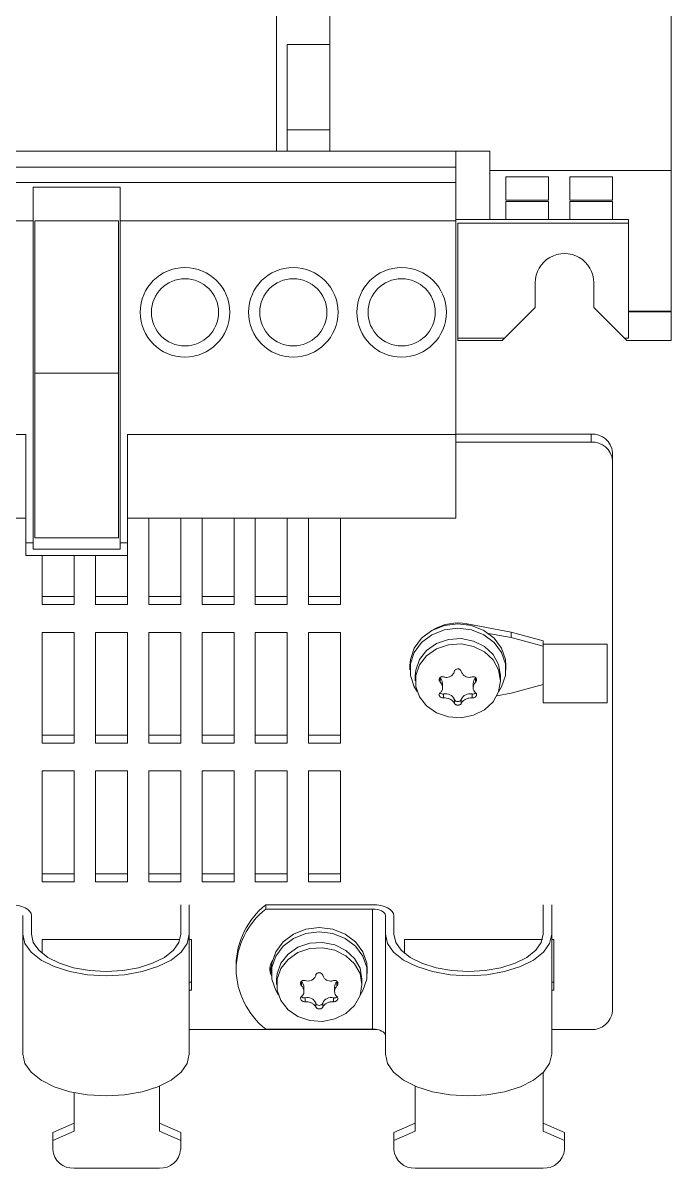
# Model space of a CAD drawing. Header units: millimetres. Extents: x 481 to 936, y 72 to 729.
# Drawn here: x 875.4 to 936.2, y 297.2 to 404.6 of the extents above; entities that cross this region are included whole.
import ezdxf

# ---------------------------------------------------------------- set-up
doc = ezdxf.new("R2010")
doc.units = ezdxf.units.MM

msp = doc.modelspace()

# ---------------------------------------------------------------- linework, layer by layer
at = {"color": 7, "linetype": 'Continuous', "lineweight": 15}
for p, q in [((936.2, 390.76), (936.2, 639.22)), ((899.2, 392.56), (899.2, 438.36)), ((904.2, 438.05), (904.2, 392.56)), ((900.2, 402.56), (904.2, 402.56)), ((900.2, 392.56), (900.2, 402.56)), ((900.2, 394.56), (904.2, 394.56)), ((813.2, 392.56), (899.2, 392.56)), ((900.2, 392.56), (899.2, 392.56)), ((904.2, 392.56), (900.2, 392.56)), ((904.2, 392.56), (919.2, 392.56)), ((916, 391.06), (916, 392.56)), ((919.2, 392.56), (919.2, 390.76)), ((865.2, 391.06), (916, 391.06)), ((916, 389.62), (916, 391.06)), ((919.2, 390.76), (936.2, 390.76)), ((919.2, 390.76), (919.2, 386.16)), ((920.7, 390.16), (924.7, 390.16)), ((920.7, 387.99), (920.7, 390.16)), ((924.7, 390.16), (924.7, 387.99)), ((926.7, 390.16), (930.7, 390.16)), ((926.7, 387.99), (926.7, 390.16)), ((930.7, 390.16), (930.7, 387.99)), ((936.2, 377.56), (936.2, 390.76)), ((916, 389.62), (865.2, 389.62)), ((876.36, 389.19), (884.52, 389.19)), ((876.36, 386.03), (876.36, 389.19)), ((884.52, 389.19), (884.52, 386.03)), ((916, 386.03), (916, 389.62)), ((924.7, 387.99), (920.7, 387.99)), ((920.7, 387.85), (924.7, 387.85)), ((920.7, 386.16), (920.7, 387.85)), ((924.7, 387.85), (924.7, 386.16)), ((930.7, 387.99), (926.7, 387.99)), ((926.7, 387.85), (930.7, 387.85)), ((926.7, 386.16), (926.7, 387.85)), ((930.7, 387.85), (930.7, 386.16)), ((865.2, 386.03), (876.36, 386.03)), ((876.36, 355.86), (876.36, 386.03)), ((876.51, 386.03), (884.36, 386.03)), ((876.51, 371.74), (876.51, 386.03)), ((884.36, 371.74), (884.36, 386.03)), ((884.52, 386.03), (884.52, 355.86)), ((884.52, 386.03), (916, 386.03)), ((919.2, 386.16), (916, 386.16)), ((916, 366.01), (916, 386.03)), ((916.2, 385.82), (916.2, 375.03)), ((932.2, 385.82), (916.2, 385.82)), ((919.2, 386.16), (920.7, 386.16)), ((924.7, 386.16), (920.7, 386.16)), ((924.7, 386.16), (926.7, 386.16)), ((930.7, 386.16), (926.7, 386.16)), ((930.7, 386.16), (932.2, 386.16)), ((932.2, 386.16), (932.2, 377.56)), ((923.45, 377.92), (923.45, 380.22)), ((928.95, 380.22), (928.95, 377.92)), ((920.56, 375.03), (923.45, 377.92)), ((928.95, 377.92), (931.84, 375.03)), ((936.2, 377.56), (932.2, 377.56)), ((932.2, 377.56), (932.2, 377.52)), ((932.2, 377.52), (936.2, 377.52)), ((932.2, 375.03), (932.2, 377.52)), ((936.2, 377.52), (936.2, 377.56)), ((936.2, 374.82), (936.2, 377.52)), ((916.2, 375.03), (920.56, 375.03)), ((916.2, 375.03), (916.2, 374.82)), ((920.35, 374.82), (916.2, 374.82)), ((920.35, 374.82), (920.56, 375.03)), ((931.84, 375.03), (932.05, 374.82)), ((932.2, 375.03), (931.84, 375.03)), ((932.05, 374.82), (936.2, 374.82)), ((876.51, 356.31), (876.51, 371.74)), ((876.51, 371.74), (884.36, 371.74)), ((884.36, 356.31), (884.36, 371.74)), ((875.66, 366.01), (865.2, 366.01)), ((875.66, 366.01), (875.66, 355.86)), ((916, 366.01), (885.22, 366.01)), ((885.22, 355.86), (885.22, 366.01)), ((928.7, 366.04), (916, 366.04)), ((916, 358.16), (916, 366.01)), ((928.7, 365.29), (916, 365.29)), ((928.7, 365.29), (928.7, 366.04)), ((930.7, 363.56), (930.7, 364.31)), ((930.7, 311.95), (930.7, 363.56)), ((875.66, 358.16), (865.2, 358.16)), ((916, 358.16), (885.22, 358.16)), ((887.2, 350.05), (887.2, 358.16)), ((890.2, 358.16), (890.2, 350.05)), ((892.2, 350.05), (892.2, 358.16)), ((895.2, 358.16), (895.2, 350.05)), ((897.2, 350.05), (897.2, 358.16)), ((900.2, 358.16), (900.2, 350.05)), ((902.2, 350.05), (902.2, 358.16)), ((905.2, 358.16), (905.2, 350.05)), ((875.66, 355.86), (876.36, 355.86)), ((875.66, 355.86), (875.66, 354.66)), ((876.36, 355.26), (876.36, 355.86)), ((876.51, 356.31), (884.36, 356.31)), ((884.52, 355.86), (885.22, 355.86)), ((884.52, 355.86), (884.52, 355.26)), ((885.22, 354.66), (885.22, 355.86)), ((885.22, 354.66), (875.66, 354.66)), ((876.36, 355.26), (884.52, 355.26)), ((877.2, 350.05), (877.2, 354.66)), ((880.2, 354.66), (880.2, 350.05)), ((882.2, 350.05), (882.2, 354.66)), ((885.2, 354.66), (885.2, 350.05)), ((880.2, 350.8), (877.2, 350.8)), ((885.2, 350.8), (882.2, 350.8)), ((890.2, 350.8), (887.2, 350.8)), ((895.2, 350.8), (892.2, 350.8)), ((900.2, 350.8), (897.2, 350.8)), ((905.2, 350.8), (902.2, 350.8)), ((880.2, 350.05), (877.2, 350.05)), ((885.2, 350.05), (882.2, 350.05)), ((890.2, 350.05), (887.2, 350.05)), ((895.2, 350.05), (892.2, 350.05)), ((900.2, 350.05), (897.2, 350.05)), ((905.2, 350.05), (902.2, 350.05)), ((921.2, 347.46), (917.06, 348.24)), ((877.2, 337.06), (877.2, 347.45)), ((877.2, 347.45), (880.2, 347.45)), ((880.2, 347.45), (880.2, 337.06)), ((882.2, 337.06), (882.2, 347.45)), ((882.2, 347.45), (885.2, 347.45)), ((885.2, 347.45), (885.2, 337.06)), ((887.2, 337.06), (887.2, 347.45)), ((887.2, 347.45), (890.2, 347.45)), ((890.2, 347.45), (890.2, 337.06)), ((892.2, 337.06), (892.2, 347.45)), ((892.2, 347.45), (895.2, 347.45)), ((895.2, 347.45), (895.2, 337.06)), ((897.2, 337.06), (897.2, 347.45)), ((897.2, 347.45), (900.2, 347.45)), ((900.2, 347.45), (900.2, 337.06)), ((902.2, 337.06), (902.2, 347.45)), ((902.2, 347.45), (905.2, 347.45)), ((905.2, 347.45), (905.2, 337.06)), ((919.06, 347.36), (921.2, 346.96)), ((921.2, 347.46), (921.2, 346.96)), ((924.2, 346.65), (921.2, 347.46)), ((921.2, 346.96), (924.2, 346.15)), ((924.2, 346.35), (924.2, 346.65)), ((930.2, 346.35), (924.2, 346.35)), ((924.2, 346.35), (924.2, 340.85)), ((930.2, 340.85), (930.2, 346.35)), ((911.7, 344.35), (911.7, 343.95)), ((920.7, 343.95), (920.7, 344.35)), ((912.2, 343.4), (912.2, 342.9)), ((914.5, 343.19), (914.53, 343.16)), ((914.53, 343.16), (914.53, 342.79)), ((914.76, 342.25), (914.76, 342.66)), ((917.63, 342.66), (917.63, 342.24)), ((917.86, 343.16), (917.88, 343.19)), ((917.86, 342.79), (917.86, 343.16)), ((920.2, 342.9), (920.2, 343.4)), ((924.2, 342.57), (921.2, 341.76)), ((914.86, 341.67), (914.86, 341.3)), ((917.53, 341.3), (917.53, 341.67)), ((921.2, 341.76), (919.86, 341.51)), ((915.87, 340.8), (915.87, 341.17)), ((916.52, 341.17), (916.52, 340.8)), ((924.2, 340.85), (930.2, 340.85)), ((880.2, 337.81), (877.2, 337.81)), ((885.2, 337.81), (882.2, 337.81)), ((890.2, 337.81), (887.2, 337.81)), ((895.2, 337.81), (892.2, 337.81)), ((900.2, 337.81), (897.2, 337.81)), ((905.2, 337.81), (902.2, 337.81)), ((880.2, 337.06), (877.2, 337.06)), ((885.2, 337.06), (882.2, 337.06)), ((890.2, 337.06), (887.2, 337.06)), ((895.2, 337.06), (892.2, 337.06)), ((900.2, 337.06), (897.2, 337.06)), ((905.2, 337.06), (902.2, 337.06)), ((877.2, 324.07), (877.2, 334.46)), ((877.2, 334.46), (880.2, 334.46)), ((880.2, 334.46), (880.2, 324.07)), ((882.2, 324.07), (882.2, 334.46)), ((882.2, 334.46), (885.2, 334.46)), ((885.2, 334.46), (885.2, 324.07)), ((887.2, 324.07), (887.2, 334.46)), ((887.2, 334.46), (890.2, 334.46)), ((890.2, 334.46), (890.2, 324.07)), ((892.2, 324.07), (892.2, 334.46)), ((892.2, 334.46), (895.2, 334.46)), ((895.2, 334.46), (895.2, 324.07)), ((897.2, 324.07), (897.2, 334.46)), ((897.2, 334.46), (900.2, 334.46)), ((900.2, 334.46), (900.2, 324.07)), ((902.2, 324.07), (902.2, 334.46)), ((902.2, 334.46), (905.2, 334.46)), ((905.2, 334.46), (905.2, 324.07)), ((880.2, 324.82), (877.2, 324.82)), ((885.2, 324.82), (882.2, 324.82)), ((890.2, 324.82), (887.2, 324.82)), ((895.2, 324.82), (892.2, 324.82)), ((900.2, 324.82), (897.2, 324.82)), ((905.2, 324.82), (902.2, 324.82)), ((880.2, 324.07), (877.2, 324.07)), ((885.2, 324.07), (882.2, 324.07)), ((890.2, 324.07), (887.2, 324.07)), ((895.2, 324.07), (892.2, 324.07)), ((900.2, 324.07), (897.2, 324.07)), ((905.2, 324.07), (902.2, 324.07)), ((890.2, 321.9), (890.2, 319.15)), ((891, 321.9), (891, 319.15)), ((898.18, 321.5), (898.18, 321.9)), ((908.2, 321.9), (898.18, 321.9)), ((898.18, 321.5), (908.2, 321.5)), ((908.2, 310.25), (908.2, 321.5)), ((924.2, 321.9), (924.2, 319.15)), ((925, 321.9), (925, 319.15)), ((875.4, 320.9), (875.4, 319.15)), ((876.2, 319.15), (876.2, 320.9)), ((909.4, 320.9), (909.4, 319.15)), ((910.2, 319.15), (910.2, 320.9)), ((875.4, 319.15), (875.4, 307.9)), ((891, 319.15), (891, 307.9)), ((909.4, 319.15), (909.4, 307.9)), ((925, 319.15), (925, 307.9)), ((877.2, 317.35), (877.2, 318.66)), ((877.2, 318.66), (890.13, 318.66)), ((891, 318.66), (891.2, 318.66)), ((891.2, 318.66), (891.2, 313.89)), ((911.2, 317.35), (911.2, 318.66)), ((911.2, 318.66), (924.13, 318.66)), ((925, 318.66), (925.2, 318.66)), ((925.2, 318.66), (925.2, 313.89)), ((895.4, 315.88), (895.4, 316.28)), ((898.59, 316.08), (898.7, 315.65)), ((898.7, 315.88), (898.7, 315.48)), ((907.7, 315.48), (907.7, 315.88)), ((891.2, 314.64), (891, 314.64)), ((899.2, 314.93), (899.2, 314.43)), ((901.5, 314.71), (901.53, 314.68)), ((901.53, 314.68), (901.53, 314.31)), ((904.86, 314.68), (904.88, 314.71)), ((904.86, 314.31), (904.86, 314.68)), ((907.2, 314.43), (907.2, 314.93)), ((925.2, 314.64), (925, 314.64)), ((891.2, 313.89), (891, 313.89)), ((901.76, 313.77), (901.76, 314.18)), ((904.63, 314.18), (904.63, 313.77)), ((925.2, 313.89), (925, 313.89)), ((901.86, 313.19), (901.86, 312.82)), ((902.87, 312.32), (902.87, 312.69)), ((903.52, 312.69), (903.52, 312.32)), ((904.53, 312.82), (904.53, 313.19)), ((891, 310.21), (908.59, 310.21)), ((898.18, 310.25), (908.2, 310.25)), ((925, 310.21), (928.7, 310.21)), ((924.2, 300.69), (924.2, 306.18)), ((880.2, 304.3), (880.2, 300.69)), ((888.2, 300.69), (888.2, 304.9)), ((912.2, 304.9), (912.2, 300.69)), ((880.2, 301.44), (878.2, 300.57)), ((880.2, 300.69), (878.2, 299.82)), ((890.2, 300.57), (888.2, 301.44)), ((890.2, 299.82), (888.2, 300.69)), ((912.2, 301.44), (910.2, 300.57)), ((912.2, 300.69), (910.2, 299.82)), ((926.2, 300.57), (924.2, 301.44)), ((926.2, 299.82), (924.2, 300.69)), ((878.2, 299.82), (878.2, 300.57)), ((878.2, 299.82), (878.2, 298.95)), ((890.2, 299.82), (890.2, 300.57)), ((890.2, 298.95), (890.2, 299.82)), ((910.2, 299.82), (910.2, 300.57)), ((910.2, 299.82), (910.2, 298.95)), ((926.2, 299.82), (926.2, 300.57)), ((926.2, 298.95), (926.2, 299.82)), ((880.2, 297.22), (888.2, 297.22)), ((912.2, 297.22), (924.2, 297.22))]:
    msp.add_line(p, q, dxfattribs=at)
at = {"color": 8, "linetype": 'Continuous', "lineweight": 15}
msp.add_line((917.06, 348.24), (917.06, 348.18), dxfattribs=at)
at = {"color": 7, "linetype": 'Continuous', "lineweight": 15, "flags": 128}
for points in [[(911.7, 344.35), (911.74, 344.91), (912.11, 345.97), (912.8, 346.91), (913.77, 347.63), (914.93, 348.09), (916.2, 348.25), (917.47, 348.09), (918.63, 347.63), (919.6, 346.91), (920.29, 345.97), (920.65, 344.91), (920.7, 344.35)], [(912.37, 341.91), (912.11, 342.34), (911.74, 343.4), (911.74, 344.51), (912.11, 345.57), (912.8, 346.51), (913.77, 347.23), (914.93, 347.69), (916.2, 347.85), (917.47, 347.69), (918.63, 347.23), (919.6, 346.51), (920.29, 345.57), (920.65, 344.51), (920.65, 343.4), (920.29, 342.34), (920.03, 341.91)], [(912.2, 343.4), (912.24, 343.92), (912.59, 344.91), (913.27, 345.76), (914.2, 346.4), (915.31, 346.78), (916.5, 346.86), (917.66, 346.63), (918.69, 346.11), (919.5, 345.36), (920.02, 344.43), (920.2, 343.4)], [(920.2, 342.9), (920.02, 341.88), (919.5, 340.95), (918.69, 340.2), (917.66, 339.68), (916.5, 339.45), (915.31, 339.53), (914.2, 339.9), (913.27, 340.55), (912.59, 341.4), (912.24, 342.39), (912.24, 343.42), (912.59, 344.41), (913.27, 345.26), (914.2, 345.9), (915.31, 346.28), (916.5, 346.36), (917.66, 346.13), (918.69, 345.61), (919.5, 344.86), (920.02, 343.93), (920.2, 342.9)], [(876.2, 320.9), (876.16, 321.1), (876.05, 321.29), (875.86, 321.46), (875.61, 321.61), (875.31, 321.74), (874.96, 321.83), (874.59, 321.89), (874.2, 321.9)], [(910.2, 320.9), (910.16, 321.1), (910.05, 321.29), (909.86, 321.46), (909.61, 321.61), (909.31, 321.74), (908.96, 321.83), (908.59, 321.89), (908.2, 321.9)], [(908.2, 321.5), (908.43, 321.49), (908.66, 321.46), (908.87, 321.4), (909.05, 321.33), (909.2, 321.24), (909.31, 321.13), (909.38, 321.02), (909.4, 320.9)], [(891, 319.15), (890.8, 318.29), (890.23, 317.46), (889.3, 316.72), (888.06, 316.11), (886.58, 315.64), (884.93, 315.35), (883.2, 315.25), (881.46, 315.35), (879.81, 315.64), (878.34, 316.11), (877.1, 316.72), (876.17, 317.46), (875.59, 318.29), (875.4, 319.15)], [(890.2, 319.15), (890.02, 318.38), (889.51, 317.64), (888.67, 316.97), (887.56, 316.42), (886.24, 316), (884.76, 315.74), (883.2, 315.65), (881.64, 315.74), (880.16, 316), (878.83, 316.42), (877.73, 316.97), (876.89, 317.64), (876.37, 318.38), (876.2, 319.15)], [(898.7, 315.88), (898.74, 316.43), (899.11, 317.49), (899.8, 318.43), (900.77, 319.15), (901.93, 319.61), (903.2, 319.77), (904.47, 319.61), (905.63, 319.15), (906.6, 318.43), (907.29, 317.49), (907.65, 316.43), (907.7, 315.88)], [(899.37, 313.43), (899.11, 313.86), (898.74, 314.92), (898.74, 316.03), (899.11, 317.09), (899.8, 318.03), (900.77, 318.75), (901.93, 319.21), (903.2, 319.37), (904.47, 319.21), (905.63, 318.75), (906.6, 318.03), (907.29, 317.09), (907.65, 316.03), (907.65, 314.92), (907.29, 313.86), (907.03, 313.43)], [(925, 319.15), (924.8, 318.29), (924.23, 317.46), (923.3, 316.72), (922.06, 316.11), (920.58, 315.64), (918.93, 315.35), (917.2, 315.25), (915.46, 315.35), (913.81, 315.64), (912.34, 316.11), (911.1, 316.72), (910.17, 317.46), (909.59, 318.29), (909.4, 319.15)], [(924.2, 319.15), (924.02, 318.38), (923.51, 317.64), (922.67, 316.97), (921.56, 316.42), (920.24, 316), (918.76, 315.74), (917.2, 315.65), (915.64, 315.74), (914.16, 316), (912.83, 316.42), (911.73, 316.97), (910.89, 317.64), (910.37, 318.38), (910.2, 319.15)], [(899.2, 314.93), (899.24, 315.44), (899.59, 316.43), (900.27, 317.28), (901.2, 317.93), (902.31, 318.3), (903.5, 318.38), (904.66, 318.15), (905.69, 317.63), (906.5, 316.88), (907.02, 315.95), (907.2, 314.93)], [(907.2, 314.43), (907.02, 313.4), (906.5, 312.47), (905.69, 311.72), (904.66, 311.2), (903.5, 310.97), (902.31, 311.05), (901.2, 311.43), (900.27, 312.07), (899.59, 312.92), (899.24, 313.91), (899.24, 314.94), (899.59, 315.93), (900.27, 316.78), (901.2, 317.43), (902.31, 317.8), (903.5, 317.88), (904.66, 317.65), (905.69, 317.13), (906.5, 316.38), (907.02, 315.45), (907.2, 314.43)], [(908.2, 310.25), (908.43, 310.23), (908.66, 310.2), (908.87, 310.14), (909.05, 310.07), (909.2, 309.98), (909.31, 309.88), (909.38, 309.76), (909.4, 309.65)], [(875.4, 307.9), (875.59, 307.03), (876.17, 306.2), (877.1, 305.46), (878.34, 304.85), (879.81, 304.38), (881.46, 304.09), (883.2, 304), (884.93, 304.09), (886.58, 304.38), (888.06, 304.85), (889.3, 305.46), (890.23, 306.2), (890.8, 307.03), (891, 307.9)], [(909.4, 307.9), (909.59, 307.03), (910.17, 306.2), (911.1, 305.46), (912.34, 304.85), (913.81, 304.38), (915.46, 304.09), (917.2, 304), (918.93, 304.09), (920.58, 304.38), (922.06, 304.85), (923.3, 305.46), (924.23, 306.2), (924.8, 307.03), (925, 307.9)]]:
    msp.add_lwpolyline(points, dxfattribs=at)
at = {"color": 7, "linetype": 'Continuous', "lineweight": 15}
for centre, radius in [((890.6, 377.46), 4.2), ((900.76, 377.46), 4.2), ((910.92, 377.46), 4.2), ((890.6, 377.46), 3.15), ((900.76, 377.46), 3.15), ((910.92, 377.46), 3.15)]:
    msp.add_circle(centre, radius, dxfattribs=at)
for centre, radius, start, end in [((926.2, 380.22), 2.75, 359.9995, 180), ((928.82, 364.17), 1.88, 4.4019, 93.8113), ((928.82, 363.42), 1.88, 4.4019, 93.8113), ((916.18, 343.83), 4.5, 78.7977, 121.068), ((914.07, 342.65), 0.687, 0.7804, 48.167), ((918.32, 342.65), 0.687, 131.833, 179.2196), ((914.78, 342.03), 0.368, 224.1072, 282.6734), ((915.07, 340.83), 0.87, 23.0579, 103.8096), ((917.32, 340.83), 0.87, 76.1904, 156.9421), ((917.61, 342.03), 0.368, 257.3432, 315.4205), ((916.19, 341.31), 0.355, 203.2609, 336.7391), ((902.74, 316.15), 7.35, 128.4159, 179.0185), ((902.74, 315.75), 7.35, 128.4159, 179.0185), ((902.74, 316), 7.35, 180.9815, 231.5841), ((900.2, 315.88), 1.63, 149.4071, 203.2544), ((901.07, 314.17), 0.687, 0.7804, 48.167), ((905.32, 314.17), 0.687, 131.833, 179.2196), ((901.78, 313.55), 0.368, 224.1072, 282.6734), ((902.07, 312.35), 0.87, 23.0579, 103.8096), ((903.19, 312.83), 0.355, 203.2609, 336.7391), ((904.32, 312.35), 0.87, 76.1904, 156.9421), ((904.61, 313.55), 0.368, 257.3432, 315.4205), ((928.82, 312.09), 1.88, 266.1887, 355.5981), ((880.07, 299.1), 1.88, 184.4019, 273.8113), ((888.32, 299.1), 1.88, 266.1887, 355.5981), ((912.07, 299.1), 1.88, 184.4019, 273.8113), ((924.32, 299.1), 1.88, 266.1887, 355.5981)]:
    msp.add_arc(centre, radius, start, end, dxfattribs=at)
for points, knots in [([(914.86, 343.28), (914.96, 343.25), (915.15, 343.21), (915.43, 343.27), (915.66, 343.42), (915.8, 343.6), (915.85, 343.73), (915.86, 343.78)], [0, 0, 0, 0, 0.239166, 0.459288, 0.668118, 0.87474, 1, 1, 1, 1]), ([(915.86, 343.78), (915.88, 343.82), (915.91, 343.89), (916, 343.97), (916.1, 344.02), (916.16, 344.02), (916.19, 344.02)], [0, 0, 0, 0, 0.2715722, 0.543423, 0.8079232, 1, 1, 1, 1]), ([(916.19, 344.02), (916.23, 344.02), (916.3, 344.02), (916.4, 343.96), (916.48, 343.88), (916.51, 343.81), (916.52, 343.78)], [0, 0, 0, 0, 0.2477157, 0.4952973, 0.7467318, 1, 1, 1, 1]), ([(916.52, 343.78), (916.56, 343.69), (916.64, 343.51), (916.86, 343.32), (917.11, 343.23), (917.34, 343.22), (917.48, 343.26), (917.53, 343.28)], [0, 0, 0, 0, 0.2391828, 0.459176, 0.6679898, 0.8746947, 1, 1, 1, 1]), ([(914.53, 342.79), (914.51, 342.82), (914.46, 342.89), (914.44, 343), (914.45, 343.11), (914.5, 343.2), (914.58, 343.26), (914.68, 343.3), (914.78, 343.3), (914.84, 343.28), (914.86, 343.28)], [0, 0, 0, 0, 0.137429, 0.275002, 0.408808, 0.537895, 0.66465, 0.792304, 0.923568, 1, 1, 1, 1]), ([(914.53, 341.79), (914.59, 341.85), (914.71, 341.96), (914.76, 342.13), (914.76, 342.32), (914.72, 342.51), (914.62, 342.69), (914.55, 342.77), (914.53, 342.79)], [0, 0, 0, 0, 0.240284, 0.461033, 0.495234, 0.736156, 0.944659, 1, 1, 1, 1]), ([(917.53, 343.28), (917.57, 343.29), (917.65, 343.3), (917.76, 343.28), (917.86, 343.23), (917.92, 343.15), (917.95, 343.05), (917.94, 342.94), (917.91, 342.86), (917.87, 342.81), (917.86, 342.79)], [0, 0, 0, 0, 0.137502, 0.275145, 0.409071, 0.538285, 0.665117, 0.792768, 0.92395, 1, 1, 1, 1]), ([(917.86, 342.79), (917.8, 342.71), (917.68, 342.55), (917.63, 342.35), (917.63, 342.17), (917.67, 341.99), (917.78, 341.85), (917.85, 341.8), (917.86, 341.79)], [0, 0, 0, 0, 0.2402965, 0.4612942, 0.5046783, 0.7456122, 0.9543547, 1, 1, 1, 1]), ([(914.86, 341.3), (914.82, 341.3), (914.75, 341.3), (914.63, 341.34), (914.53, 341.41), (914.47, 341.49), (914.44, 341.58), (914.44, 341.67), (914.48, 341.74), (914.52, 341.77), (914.53, 341.79)], [0, 0, 0, 0, 0.136727, 0.273592, 0.406797, 0.535223, 0.661082, 0.787549, 0.917389, 1, 1, 1, 1]), ([(917.86, 341.79), (917.88, 341.76), (917.93, 341.72), (917.95, 341.63), (917.94, 341.54), (917.89, 341.45), (917.81, 341.37), (917.71, 341.32), (917.61, 341.3), (917.55, 341.3), (917.53, 341.3)], [0, 0, 0, 0, 0.1362858, 0.2727119, 0.4054619, 0.5335951, 0.6594379, 0.7861507, 0.9163881, 1, 1, 1, 1]), ([(915.87, 340.8), (915.83, 340.87), (915.75, 341), (915.54, 341.16), (915.28, 341.26), (915.05, 341.31), (914.91, 341.3), (914.86, 341.3)], [0, 0, 0, 0, 0.239214, 0.459053, 0.66789, 0.874749, 1, 1, 1, 1]), ([(916.52, 340.8), (916.51, 340.77), (916.48, 340.72), (916.39, 340.66), (916.28, 340.62), (916.17, 340.62), (916.06, 340.64), (915.96, 340.68), (915.9, 340.74), (915.88, 340.78), (915.87, 340.8)], [0, 0, 0, 0, 0.135517, 0.271171, 0.403232, 0.530626, 0.655536, 0.781076, 0.909945, 1, 1, 1, 1]), ([(917.53, 341.3), (917.43, 341.3), (917.24, 341.3), (916.95, 341.21), (916.73, 341.07), (916.59, 340.93), (916.54, 340.83), (916.52, 340.8)], [0, 0, 0, 0, 0.239217, 0.459302, 0.668299, 0.875178, 1, 1, 1, 1]), ([(901.53, 314.31), (901.51, 314.35), (901.46, 314.41), (901.44, 314.52), (901.45, 314.63), (901.5, 314.72), (901.58, 314.78), (901.68, 314.82), (901.78, 314.82), (901.84, 314.8), (901.86, 314.8)], [0, 0, 0, 0, 0.137429, 0.275002, 0.408808, 0.537895, 0.66465, 0.792304, 0.923568, 1, 1, 1, 1]), ([(901.86, 314.8), (901.96, 314.78), (902.15, 314.73), (902.43, 314.8), (902.66, 314.94), (902.8, 315.12), (902.85, 315.25), (902.86, 315.3)], [0, 0, 0, 0, 0.239166, 0.459288, 0.668118, 0.87474, 1, 1, 1, 1]), ([(902.86, 315.3), (902.88, 315.34), (902.91, 315.41), (903, 315.49), (903.1, 315.54), (903.16, 315.54), (903.19, 315.55)], [0, 0, 0, 0, 0.271572, 0.543423, 0.807923, 1, 1, 1, 1]), ([(903.19, 315.55), (903.23, 315.54), (903.3, 315.54), (903.4, 315.48), (903.48, 315.4), (903.51, 315.34), (903.52, 315.3)], [0, 0, 0, 0, 0.247716, 0.495297, 0.746732, 1, 1, 1, 1]), ([(903.52, 315.3), (903.56, 315.21), (903.64, 315.03), (903.86, 314.84), (904.11, 314.75), (904.34, 314.74), (904.48, 314.78), (904.53, 314.8)], [0, 0, 0, 0, 0.239183, 0.459176, 0.66799, 0.874695, 1, 1, 1, 1]), ([(904.53, 314.8), (904.57, 314.81), (904.65, 314.82), (904.76, 314.8), (904.86, 314.75), (904.92, 314.67), (904.95, 314.57), (904.94, 314.47), (904.91, 314.38), (904.87, 314.33), (904.86, 314.31)], [0, 0, 0, 0, 0.137502, 0.275145, 0.409071, 0.538285, 0.665117, 0.792768, 0.92395, 1, 1, 1, 1]), ([(901.53, 313.31), (901.59, 313.37), (901.71, 313.48), (901.76, 313.65), (901.76, 313.84), (901.72, 314.03), (901.62, 314.21), (901.55, 314.3), (901.53, 314.31)], [0, 0, 0, 0, 0.240284, 0.461033, 0.495234, 0.736156, 0.944659, 1, 1, 1, 1]), ([(904.86, 314.31), (904.8, 314.23), (904.68, 314.07), (904.63, 313.88), (904.63, 313.69), (904.67, 313.51), (904.78, 313.37), (904.85, 313.32), (904.86, 313.31)], [0, 0, 0, 0, 0.240297, 0.461294, 0.504678, 0.745612, 0.954355, 1, 1, 1, 1]), ([(901.86, 312.82), (901.82, 312.82), (901.75, 312.82), (901.63, 312.87), (901.53, 312.93), (901.47, 313.02), (901.44, 313.11), (901.44, 313.19), (901.48, 313.26), (901.52, 313.3), (901.53, 313.31)], [0, 0, 0, 0, 0.136727, 0.273592, 0.406797, 0.535223, 0.661082, 0.787549, 0.917389, 1, 1, 1, 1]), ([(902.87, 312.32), (902.83, 312.39), (902.75, 312.52), (902.54, 312.68), (902.28, 312.78), (902.05, 312.83), (901.91, 312.82), (901.86, 312.82)], [0, 0, 0, 0, 0.239214, 0.459053, 0.66789, 0.874749, 1, 1, 1, 1]), ([(904.53, 312.82), (904.43, 312.82), (904.24, 312.82), (903.95, 312.73), (903.73, 312.59), (903.59, 312.45), (903.54, 312.35), (903.52, 312.32)], [0, 0, 0, 0, 0.239217, 0.459302, 0.668299, 0.875178, 1, 1, 1, 1]), ([(904.86, 313.31), (904.88, 313.29), (904.93, 313.24), (904.95, 313.15), (904.94, 313.06), (904.89, 312.97), (904.81, 312.9), (904.71, 312.84), (904.61, 312.82), (904.55, 312.82), (904.53, 312.82)], [0, 0, 0, 0, 0.1362858, 0.2727119, 0.4054619, 0.5335951, 0.6594379, 0.7861507, 0.9163881, 1, 1, 1, 1]), ([(903.52, 312.32), (903.51, 312.29), (903.48, 312.24), (903.39, 312.18), (903.28, 312.14), (903.17, 312.14), (903.06, 312.16), (902.96, 312.2), (902.9, 312.26), (902.88, 312.3), (902.87, 312.32)], [0, 0, 0, 0, 0.135517, 0.271171, 0.403232, 0.530626, 0.655536, 0.781076, 0.909945, 1, 1, 1, 1])]:
    msp.add_open_spline(points, degree=3, knots=knots, dxfattribs=at)

doc.saveas('drawing.dxf')
